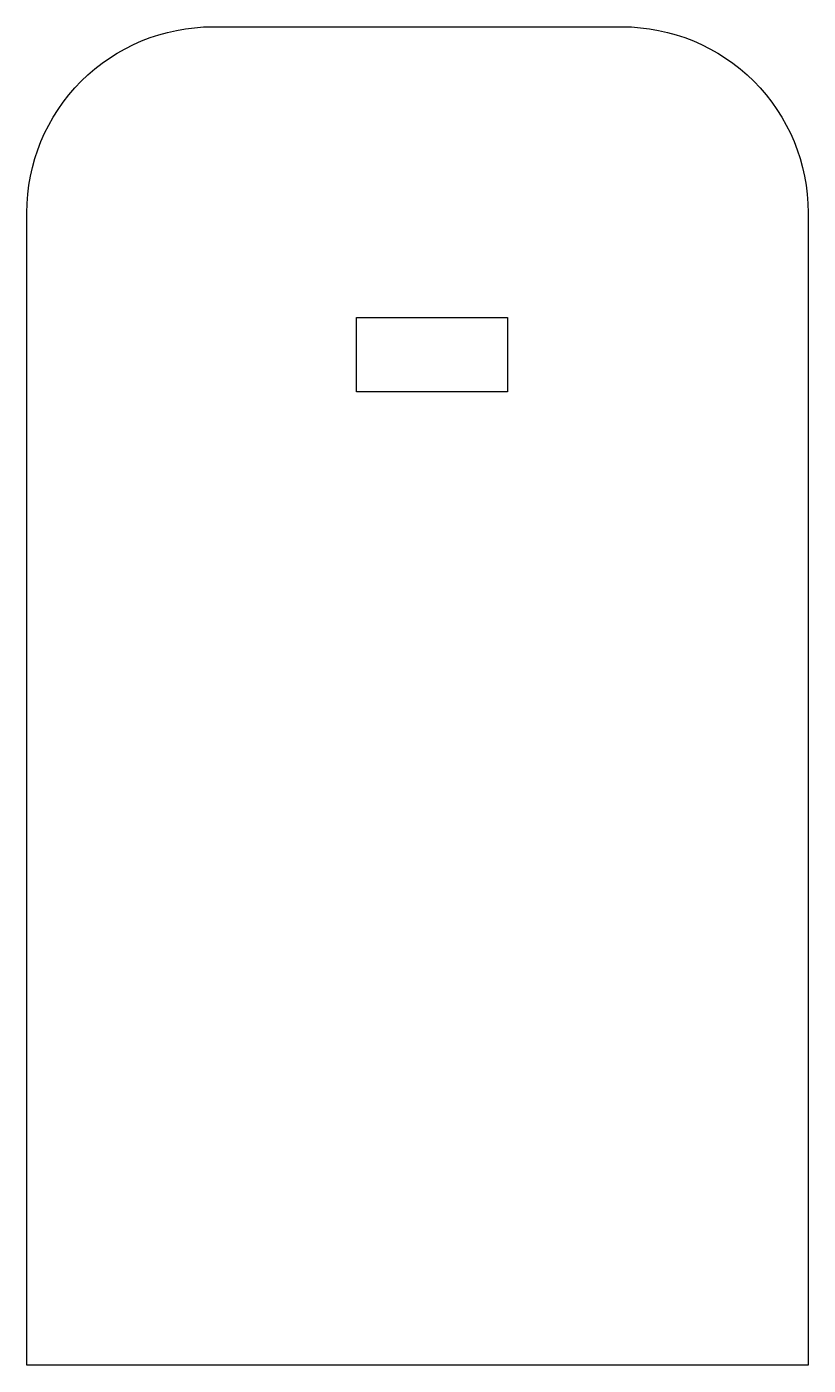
# Model space of a CAD drawing. Header units: millimetres. Extents: x 0 to 105, y 0 to 180.
import ezdxf

# ---------------------------------------------------------------- set-up
doc = ezdxf.new("R2010")
doc.units = ezdxf.units.MM
doc.layers.get('0').update_dxf_attribs({"linetype": 'CONTINUOUS'})

msp = doc.modelspace()

# ---------------------------------------------------------------- linework, layer by layer
msp.add_lwpolyline([(0, 155, -0.414214), (25, 180), (80, 180, -0.414214), (105, 155), (105, 0), (0, 0)], format="xyb", close=True)
msp.add_lwpolyline([(64.6, 130.92), (44.31, 130.92), (44.31, 140.92), (64.6, 140.92)], close=True)

doc.saveas('drawing.dxf')
